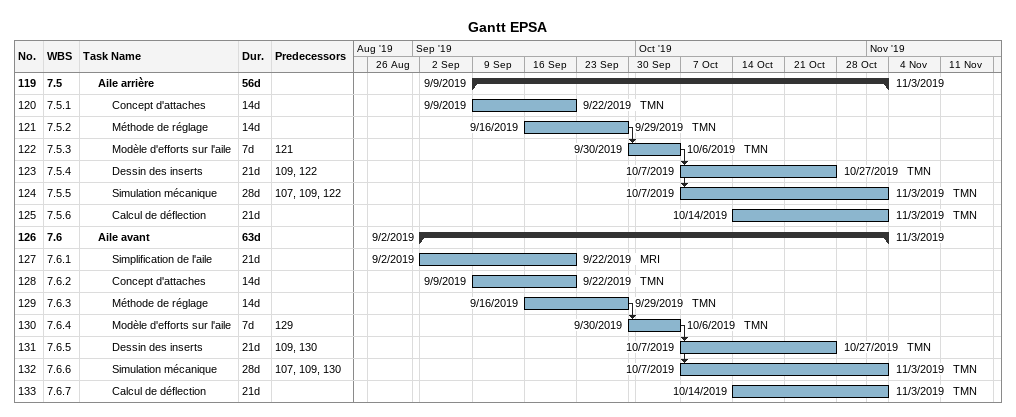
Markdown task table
Gantt EPSA

| ID | WBS | Task | Duration | Start | Finish | Predecessors | Resources |
|---|---|---|---|---|---|---|---|
| 119 | 7.5 | **Aile arrière** | 56d | 2019-09-09 | 2019-11-03 |  |  |
| 120 | 7.5.1 | Concept d'attaches | 14d | 2019-09-09 | 2019-09-22 |  | TMN |
| 121 | 7.5.2 | Méthode de réglage | 14d | 2019-09-16 | 2019-09-29 |  | TMN |
| 122 | 7.5.3 | Modèle d'efforts sur l'aile | 7d | 2019-09-30 | 2019-10-06 | 121 | TMN |
| 123 | 7.5.4 | Dessin des inserts | 21d | 2019-10-07 | 2019-10-27 | 109, 122 | TMN |
| 124 | 7.5.5 | Simulation mécanique | 28d | 2019-10-07 | 2019-11-03 | 107, 109, 122 | TMN |
| 125 | 7.5.6 | Calcul de déflection | 21d | 2019-10-14 | 2019-11-03 |  | TMN |
| 126 | 7.6 | **Aile avant** | 63d | 2019-09-02 | 2019-11-03 |  |  |
| 127 | 7.6.1 | Simplification de l'aile | 21d | 2019-09-02 | 2019-09-22 |  | MRI |
| 128 | 7.6.2 | Concept d'attaches | 14d | 2019-09-09 | 2019-09-22 |  | TMN |
| 129 | 7.6.3 | Méthode de réglage | 14d | 2019-09-16 | 2019-09-29 |  | TMN |
| 130 | 7.6.4 | Modèle d'efforts sur l'aile | 7d | 2019-09-30 | 2019-10-06 | 129 | TMN |
| 131 | 7.6.5 | Dessin des inserts | 21d | 2019-10-07 | 2019-10-27 | 109, 130 | TMN |
| 132 | 7.6.6 | Simulation mécanique | 28d | 2019-10-07 | 2019-11-03 | 107, 109, 130 | TMN |
| 133 | 7.6.7 | Calcul de déflection | 21d | 2019-10-14 | 2019-11-03 |  | TMN |
